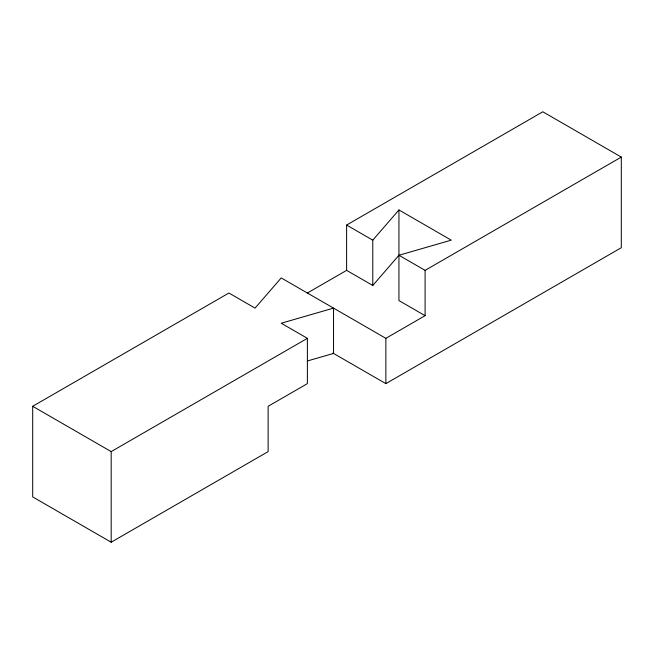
<?xml version="1.0" encoding="UTF-8"?>
<svg xmlns="http://www.w3.org/2000/svg" width="654" height="654" viewBox="0 0 654 654"><rect width="100%" height="100%" fill="white"/><g stroke="black" fill="none" stroke-linecap="round" stroke-linejoin="round"><path stroke-width="0.98" d="M372.78 285.463L372.78 240.157L398.94 209.95L451.26 240.157L398.94 255.256L372.78 285.463L346.62 270.364L307.38 293.017M307.38 360.983L333.54 353.43L333.54 308.124L281.22 323.223L307.38 338.331L307.38 383.636L268.14 406.289L268.14 451.603L111.18 542.223L32.7 496.909L32.7 406.289L228.9 293.017L255.06 308.124L281.22 277.917L385.86 338.331L425.1 315.669L425.1 270.364L621.3 157.091L621.3 247.711L385.86 383.636L332.951 353.095M346.62 270.364L346.62 225.05L542.82 111.777L621.3 157.091M32.7 406.289L111.18 451.603L307.38 338.331M346.62 225.05L372.78 240.157M398.94 255.256L425.1 270.364M425.1 315.669L398.94 300.57L398.94 209.95M385.86 338.331L385.86 383.636M111.18 451.603L111.18 542.223"/></g></svg>
